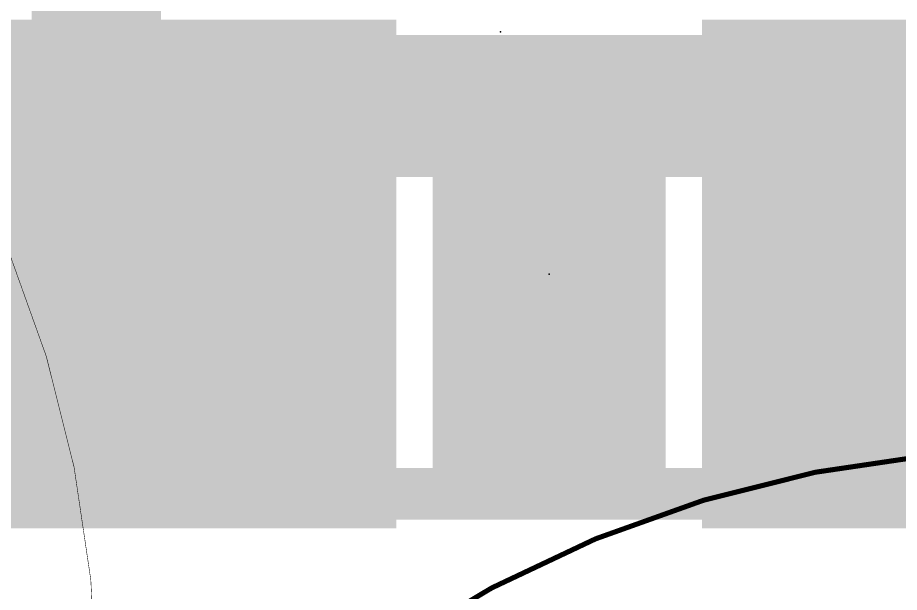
# Model space of a CAD drawing. Extents: x -45 to 63, y -30 to 12.
# Drawn here: x -2.06 to -0.328, y -6.341 to -5.211 of the extents above; entities that cross this region are included whole.
import ezdxf

# ---------------------------------------------------------------- set-up
doc = ezdxf.new("R2010")
doc.units = 0
for name, color, linetype in [('1', 12, 'CONTINUOUS'), ('16', 132, 'CONTINUOUS'), ('20', 53, 'CONTINUOUS'), ('21', 41, 'CONTINUOUS'), ('23', 53, 'CONTINUOUS'), ('24', 53, 'CONTINUOUS'), ('49', 253, 'CONTINUOUS'), ('51', 53, 'CONTINUOUS')]:
    doc.layers.add(name, color=color, linetype=linetype)

# ---------------------------------------------------------------- blocks, each defined once
blk = doc.blocks.new('RECT')
blk.add_solid([(-0.5, -0.5), (0.5, -0.5), (-0.5, 0.5), (0.5, 0.5)])

msp = doc.modelspace()

# ---------------------------------------------------------------- linework, layer by layer
at = {"layer": '1', "const_width": 0.254}
for points in [[(-1.905, -5.08), (-1.905, -5.676)], [(-1.905, -5.676), (-1.866, -5.715)]]:
    msp.add_lwpolyline(points, dxfattribs=at)
at = {"layer": '1', "const_width": 0.127}
for points in [[(-1.8601, -5.6311, 1), (-1.9499, -5.7209)], [(-1.9109, -5.7599, 1), (-1.8211, -5.6701)], [(-1.9685, -5.676, 1), (-1.8415, -5.676)]]:
    msp.add_lwpolyline(points, format="xyb", dxfattribs=at)
at = {"layer": '16', "const_width": 0.254}
msp.add_lwpolyline([(2.54, -5.3975), (-2.8575, -5.3975)], dxfattribs=at)
at = {"layer": '20', "const_width": 0.254}
msp.add_lwpolyline([(0, -16.764, 1), (0, 11.684, 1), (0, -16.764)], format="xyb", dxfattribs=at)
at = {"layer": '23'}
msp.add_point((-1.016, -5.715), dxfattribs=at)
at = {"layer": '24'}
msp.add_point((-1.1113, -5.2388), dxfattribs=at)
at = {"layer": '49'}
for points, const_width in [([(0, -10.795, 1), (0, 5.715, 1), (0, -10.795)], 0.0254), ([(-4.191, -8.8265, 1), (-4.191, -4.2545, 1), (-4.191, -8.8265)], 0.001), ([(-0.0445, -10.6604, 1), (-0.0445, -6.0604, 1), (-0.0445, -10.6604)], 0.01)]:
    msp.add_lwpolyline(points, format="xyb", dxfattribs=dict(at, const_width=const_width))
at = {"layer": '51', "const_width": 0.1016}
for points in [[(-0.66, -5.296), (-1.372, -5.296)], [(-0.66, -6.147), (-1.372, -6.147)]]:
    msp.add_lwpolyline(points, dxfattribs=at)
at = {"layer": '51', "const_width": 0.0508}
for points in [[(-1.372, -5.2706, 1), (-1.372, -5.3214)], [(-0.66, -5.3214, 1), (-0.66, -5.2706)], [(-1.372, -6.1216, 1), (-1.372, -6.1724)], [(-0.66, -6.1724, 1), (-0.66, -6.1216)]]:
    msp.add_lwpolyline(points, format="xyb", dxfattribs=at)

# ---------------------------------------------------------------- block references
at = {"layer": '1', "xscale": 1.1, "rotation": 180}
for p in [(-1.866, -5.715), (-0.166, -5.715)]:
    msp.add_blockref('RECT', p, dxfattribs=at)
at = {"layer": '21', "xscale": 0.4572, "yscale": 0.762, "rotation": 180}
msp.add_blockref('RECT', (-1.016, -5.715), dxfattribs=at)
at = {"layer": '51', "xscale": 0.5001, "yscale": 0.95, "rotation": 180}
for p in [(-1.5963, -5.7201), (-0.4279, -5.7201)]:
    msp.add_blockref('RECT', p, dxfattribs=at)

doc.saveas('drawing.dxf')
